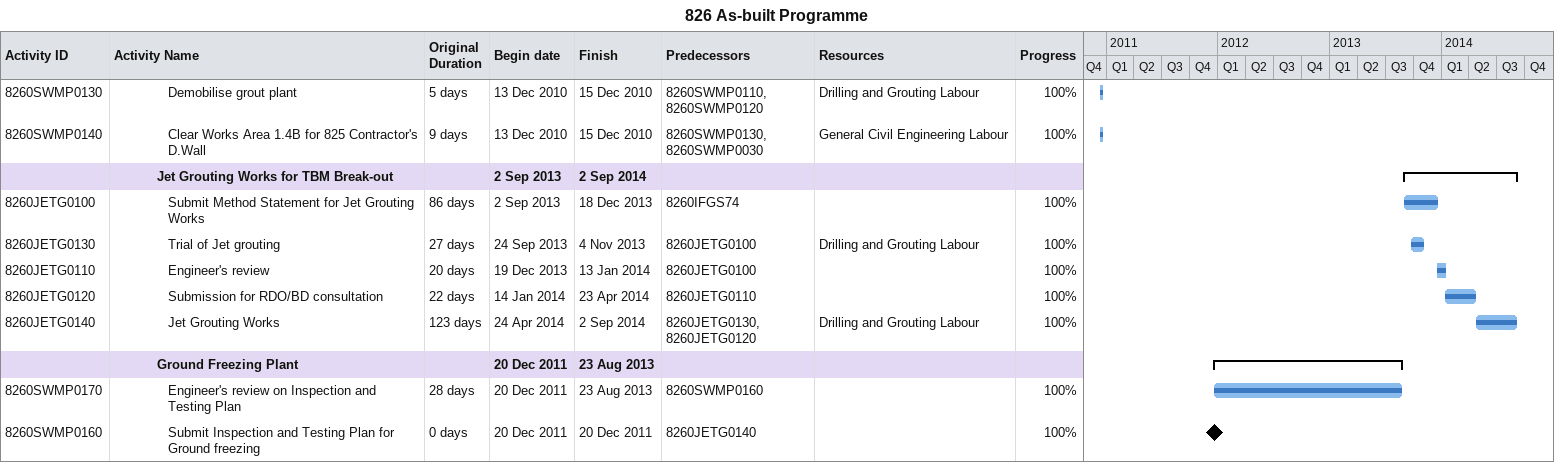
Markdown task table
826 As-built Programme

| ID | Level | Task | Original duration | Start | Finish | Predecessors | Resources | % complete |
|---|---|---|---|---|---|---|---|---|
| 8260SWMP0130 | 6 | Demobilise grout plant | 5d | 2010-12-13 | 2010-12-15 | 8260SWMP0110, 8260SWMP0120 | Drilling and Grouting Labour | 100 |
| 8260SWMP0140 | 6 | Clear Works Area 1.4B for 825 Contractor's D.Wall | 9d | 2010-12-13 | 2010-12-15 | 8260SWMP0130, 8260SWMP0030 | General Civil Engineering Labour | 100 |
|  | 5 | **Jet Grouting Works for TBM Break-out** |  | 2013-09-02 | 2014-09-02 |  |  |  |
| 8260JETG0100 | 6 | Submit Method Statement for Jet Grouting Works | 86d | 2013-09-02 | 2013-12-18 | 8260IFGS74 |  | 100 |
| 8260JETG0130 | 6 | Trial of Jet grouting | 27d | 2013-09-24 | 2013-11-04 | 8260JETG0100 | Drilling and Grouting Labour | 100 |
| 8260JETG0110 | 6 | Engineer's review | 20d | 2013-12-19 | 2014-01-13 | 8260JETG0100 |  | 100 |
| 8260JETG0120 | 6 | Submission for RDO/BD consultation | 22d | 2014-01-14 | 2014-04-23 | 8260JETG0110 |  | 100 |
| 8260JETG0140 | 6 | Jet Grouting Works | 123d | 2014-04-24 | 2014-09-02 | 8260JETG0130, 8260JETG0120 | Drilling and Grouting Labour | 100 |
|  | 5 | **Ground Freezing Plant** |  | 2011-12-20 | 2013-08-23 |  |  |  |
| 8260SWMP0170 | 6 | Engineer's review on Inspection and Testing Plan | 28d | 2011-12-20 | 2013-08-23 | 8260SWMP0160 |  | 100 |
| 8260SWMP0160 | 6 | Submit Inspection and Testing Plan for Ground freezing | 0d | 2011-12-20 | 2011-12-20 | 8260JETG0140 |  | 100 |
